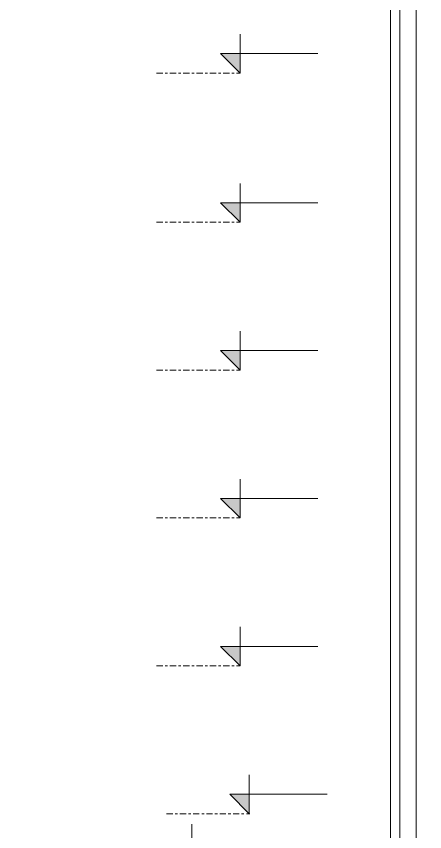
# Model space of a CAD drawing. Header units: millimetres. Extents: x 1373 to 40779, y 1939 to 6439.
# Drawn here: x 32588 to 33416, y 3839 to 5494 of the extents above; entities that cross this region are included whole.
import ezdxf

# ---------------------------------------------------------------- set-up
doc = ezdxf.new("R2010")
doc.units = ezdxf.units.MM
doc.linetypes.add('Centre', pattern=[1.34939, 0.635, -0.23813, 0.23813, -0.23813])
for name, color, linetype, lineweight in [('A-ANNO-DIMS', 211, 'Continuous', 18), ('A-DETL', 6, 'Continuous', 30), ('A-FLOR-LEVL', 51, 'Continuous', 18)]:
    doc.layers.add(name, color=color, linetype=linetype, lineweight=lineweight)

# ---------------------------------------------------------------- blocks, each defined once
blk = doc.blocks.new('RFFRFR')
at = {"layer": 'A-FLOR-LEVL'}
for points in [[(27079, -1469.4), (27079, -1508.9), (27039.6, -1469.4)], [(27079, -1772.2), (27079, -1811.7), (27039.6, -1772.2)], [(27079, -2072.2), (27079, -2111.7), (27039.6, -2072.2)], [(27079, -2372.2), (27079, -2411.7), (27039.6, -2372.2)], [(27079, -2672.2), (27079, -2711.7), (27039.6, -2672.2)], [(27097.9, -2972.2), (27097.9, -3011.7), (27058.4, -2972.2)]]:
    blk.add_hatch(color=256, dxfattribs=at).paths.add_polyline_path(points)
for p, q in [((27079, -1508.9), (27079, -1430)), ((27039.6, -1469.4), (27079, -1508.9)), ((27039.6, -1469.4), (27237, -1469.4)), ((27079, -1811.7), (27079, -1732.7)), ((27039.6, -1772.2), (27079, -1811.7)), ((27039.6, -1772.2), (27237, -1772.2)), ((27079, -2111.7), (27079, -2032.7)), ((27039.6, -2072.2), (27079, -2111.7)), ((27039.6, -2072.2), (27237, -2072.2)), ((27079, -2411.7), (27079, -2332.7)), ((27039.6, -2372.2), (27079, -2411.7)), ((27039.6, -2372.2), (27237, -2372.2)), ((27079, -2711.7), (27079, -2632.7)), ((27039.6, -2672.2), (27079, -2711.7)), ((27039.6, -2672.2), (27237, -2672.2)), ((27097.9, -3011.7), (27097.9, -2932.7)), ((27058.4, -2972.2), (27097.9, -3011.7)), ((27058.4, -2972.2), (27255.9, -2972.2)), ((26981.1, -3111.7), (26981.1, -3032.7))]:
    blk.add_line(p, q, dxfattribs=at)
at = {"layer": 'A-FLOR-LEVL', "linetype": 'Centre', "ltscale": 20}
for p, q in [((26909.9, -1508.9), (27079, -1508.9)), ((26909.9, -1811.7), (27079, -1811.7)), ((26909.9, -2111.7), (27079, -2111.7)), ((26909.9, -2411.7), (27079, -2411.7)), ((26909.9, -2711.7), (27079, -2711.7)), ((26929.9, -3011.7), (27099, -3011.7))]:
    blk.add_line(p, q, dxfattribs=at)

msp = doc.modelspace()

# ---------------------------------------------------------------- linework, layer by layer
at = {"layer": 'A-ANNO-DIMS', "lineweight": 18, "ltscale": 2}
for points in [[(30015, 1938.6), (33398.7, 1938.6), (33398.7, 6438.6), (30015, 6438.6)], [(33398.7, 1938.6), (37002.5, 1938.6), (37002.5, 6438.6), (33398.7, 6438.6)], [(30048.8, 1972.4), (33365, 1969.9), (33365, 6402.4), (30048.8, 6404.9)], [(30067.5, 1991.1), (33346.2, 1988.7), (33346.2, 6383.7), (30067.5, 6386.1)]]:
    msp.add_lwpolyline(points, close=True, dxfattribs=at)

# ---------------------------------------------------------------- block references
at = {"layer": 'A-DETL'}
msp.add_blockref('RFFRFR', (5962.4, 6887.5), dxfattribs=at)

doc.saveas('drawing.dxf')
